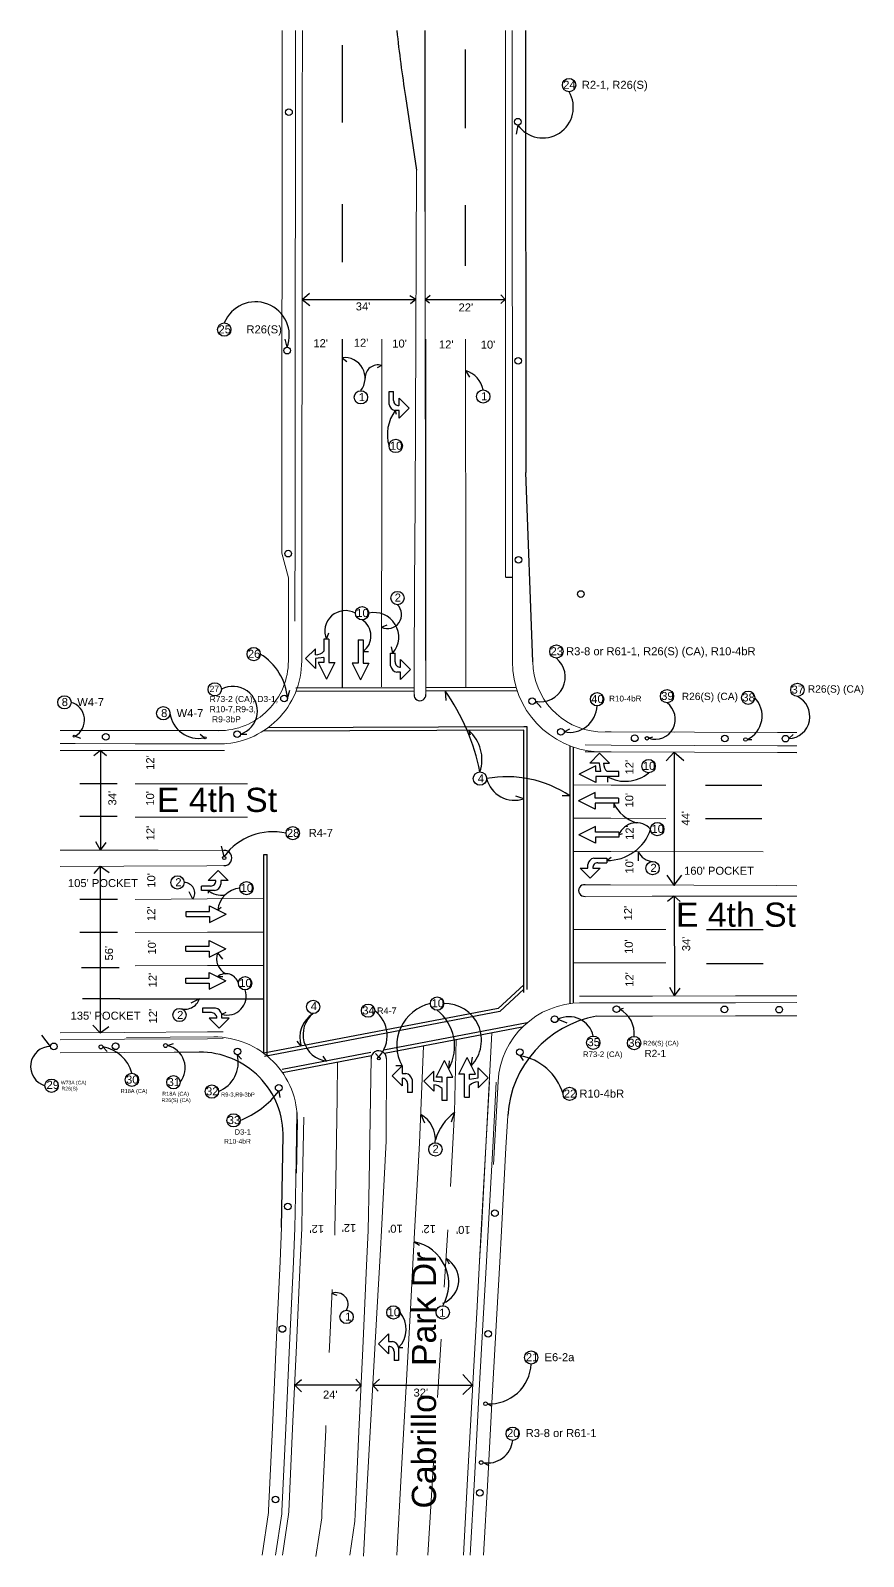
# Model space of a CAD drawing. Header units: inches. Extents: x 82 to 828, y 10 to 795.
# Drawn here: x 277.6 to 528.1, y 336.5 to 795.4 of the extents above; entities that cross this region are included whole.
import ezdxf

# ---------------------------------------------------------------- set-up
doc = ezdxf.new("R2010")
doc.units = ezdxf.units.IN
doc.header["$MEASUREMENT"] = 0
for name, color, linetype in [('C-ROAD', 7, 'Continuous'), ('C-SIDEWALK-CURB', 92, 'Continuous'), ('SIDEWALK IN INTERSECTION', 50, 'Continuous'), ('STREET SIGNS', 7, 'Continuous')]:
    doc.layers.add(name, color=color, linetype=linetype)
doc.styles.get("Standard").update_dxf_attribs({"font": 'arial.ttf'})

msp = doc.modelspace()

# ---------------------------------------------------------------- linework, layer by layer
at = {"color": 7}
for p, q in [((424.13, 766.96), (423.59, 764.22)), ((354.81, 700.13), (354.14, 702.57)), ((387.29, 681.1), (387.58, 679.97)), ((366.6, 612.31), (367.32, 614.27)), ((377.61, 608.68), (379.25, 608.68)), ((386.56, 608.2), (386.19, 610.09)), ((354.85, 594.51), (355.56, 597.04)), ((429.43, 593.69), (431.16, 591.84)), ((291.05, 583.23), (292.64, 582.56)), ((329.8, 582.66), (328.59, 583.66)), ((340.73, 583.79), (342.63, 583.79)), ((438.11, 584.47), (439.76, 585.36)), ((463.52, 582.55, -142.26), (464.71, 582.95)), ((505.64, 582.44), (506.92, 583.67)), ((493.16, 582.19, -142.26), (494.54, 582.19, -142.26)), ((451.05, 571.04), (451.05, 569.38)), ((452.97, 563, -142.26), (452.97, 561.68, -142.26)), ((454.5, 553.53), (455.59, 553.9)), ((335.86, 547.04), (335.07, 550.15)), ((450.9, 545.82), (452.24, 546.84)), ((331.03, 536.79), (331.03, 535.96)), ((333.9, 530.96), (334.94, 531.81)), ((333.83, 518.01), (335.3, 516.13)), ((333.83, 510.88), (335.47, 510.88)), ((335.11, 499.56), (336.46, 500.2)), ((454.76, 501.08), (455.94, 501.37)), ((436.21, 498.05), (438.91, 496.96)), ((283.66, 489.91), (281.06, 493.33)), ((299.38, 489.75, -142.26), (300.67, 488.39, 142.27)), ((318.79, 490.15, -142.26), (320.63, 490.76)), ((339.85, 487.36), (341.09, 486.09, 0.04)), ((382.33, 486.69, 140.07), (381.36, 487.76)), ((410.13, 484.1), (410.53, 486.64)), ((424.74, 487.14), (425.72, 485.62)), ((389.32, 484.05), (387.43, 484.05)), ((403.38, 483.16), (403.56, 485.52)), ((352.25, 476.43), (352.55, 474.49)), ((388.27, 399.35), (389.56, 399.35)), ((414.99, 382.45), (416.1, 381.79)), ((413.68, 364.76), (415.46, 363.87))]:
    msp.add_line(p, q, dxfattribs=at)
for centre, radius in [((290.75, 583.23), 0.296), ((330.09, 582.66), 0.296), ((462.98, 582.55, -142.26), 0.545), ((492.61, 582.19), 0.545), ((335.86, 546.56, 141.42), 0.48), ((298.8, 489.75, -142.26), 0.579), ((318.21, 490.15, -142.26), 0.579), ((382.33, 486.27, 140.07), 0.424), ((414.44, 382.45), 0.543), ((413.12, 364.76), 0.561)]:
    msp.add_circle(centre, radius, dxfattribs=at)
for centre, radius, start, end in [((431.64, 772.26), 9.19, 215.2143, 30.9131), ((345.29, 703.64), 10.15, 339.7906, 157.9609), ((397.03, 673.91, -142.26), 12.11, 143.5253, 196.5788), ((372.3, 614.74, -142.26), 6.2, 60.9536, 203.0137), ((380.99, 613, -142.26), 7.35, 319.2658, 103.22), ((374.25, 613.32, -142.26), 5.73, 305.9232, 57.667), ((337.83, 593.32), 17.06, 3.9885, 58.6053), ((430.99, 600.94), 7.41, 257.8457, 50.3804), ((338.49, 590.8), 7.35, 287.75, 118.2094), ((288.35, 588.04), 5.52, 299.3077, 74.6049), ((439.66, 592.64, -142.26), 8.32, 259.3129, 357.5815), ((465.42, 588.31, -142.26), 6.06, 251.7755, 53.9313), ((489.64, 589.3, -142.26), 7.94, 296.3622, 43.5018), ((505.26, 589.11, -142.26), 6.68, 273.2431, 64.1008), ((328.21, 591.27), 8.75, 187.8922, 280.4256), ((456.44, 580.51, -142.26), 10.9, 240.3916, 310.2025), ((463.06, 567.87, -142.26), 11.19, 205.7448, 253.1465), ((451.07, 559.49, -142.26), 13.68, 269.3044, 341.9026), ((459.81, 551.45, -142.26), 5.7, 41.7032, 158.6076), ((350.5, 536.32), 18.14, 77.3688, 143.7823), ((341.29, 530.09, -142.26), 7.44, 95.7644, 173.3128), ((335.3, 542.35, -142.26), 7.01, 232.5202, 276.361), ((338.55, 516.27, -142.26), 5.02, 159.7599, 243.7695), ((336.33, 507.81, -142.26), 3.95, 15.7849, 129.1172), ((336.77, 505, -142.26), 5.69, 253.1141, 19.3976), ((375.43, 493.12, -142.26), 9.44, 317.0291, 52.8963), ((400.65, 490.21, -142.26), 12.89, 102.45, 208.5049), ((391.29, 489.92, -142.26), 13.85, 330.772, 51.7338), ((402.18, 491.76, -142.26), 11.04, 316.0585, 91.5873), ((450.92, 493.82, -142.26), 8.21, 353.7037, 62.086), ((439.53, 491.34, -142.26), 7.49, 12.9568, 116.309), ((283.66, 483.88), 6.03, 89.9762, 253.6023), ((297.68, 479.11, -142.26), 10.78, 14.7438, 80.9144), ((317.27, 483.45, -142.26), 6.87, 320.858, 77.1977), ((330.47, 485.22, -142.26), 9.62, 292.5185, 12.8773), ((421.86, 470.81), 16.58, 16.9264, 79.996), ((331.14, 492.3, -142.26), 26.41, 291.1461, 323.0507), ((382.74, 404.88, -142.26), 7.82, 315.0484, 39.9607), ((415.64, 394.96), 12.53, 267.0316, 357.2282), ((415.06, 372.21), 7.58, 259.5656, 354.0443)]:
    msp.add_arc(centre, radius, start, end, dxfattribs=at)
at = {"layer": 'C-ROAD', "color": 7, "linetype": 'Continuous', "lineweight": 0, "flags": 128}
for points in [[(359.19, 630.82), (359.16, 605.82, -0.414292), (334.13, 580.84), (309.13, 580.87)], [(471.15, 578.4), (447.97, 578.51, -0.397057), (422.51, 605.55), (422.5, 620.52)], [(416.81, 454.44), (418.18, 479.36, -0.397752), (443.11, 502.98), (468.59, 503.02)]]:
    msp.add_lwpolyline(points, format="xyb", dxfattribs=at)
at = {"layer": 'C-ROAD', "color": 7, "linetype": 'Continuous', "lineweight": 0, "elevation": 0.2, "flags": 128}
msp.add_lwpolyline([(306.53, 492.6), (332.69, 492.76, -0.421227), (357.85, 467.32), (357.57, 451.83)], format="xyb", dxfattribs=at)
at = {"layer": 'C-SIDEWALK-CURB', "color": 7}
for p, q in [((396.25, 740.95, 143.14), (396.24, 795.38, 143.03)), ((426.46, 795.38, 143.59), (426.5, 662.46, 143.58)), ((371.35, 790.95, 141.58), (371.35, 767.68, 141.54)), ((408.44, 765.97, 142.49), (408.44, 789.64, 142.49)), ((390.34, 775.51, 143.07), (393.71, 753.41, 143.01)), ((371.34, 743.17, 141.5), (371.34, 725.73, 141.47)), ((408.44, 724.62, 142.49), (408.44, 742.82, 142.49)), ((359.27, 714.51, 140.69), (361.52, 716.37)), ((420.31, 714.51, 140.69), (419, 715.92, 70.34)), ((359.27, 714.51, 140.69), (393.51, 714.51, 140.69)), ((359.27, 714.51, 140.69), (361.56, 712.67)), ((393.51, 714.51, 140.69), (391.65, 715.62)), ((393.51, 714.51, 140.69), (391.85, 713.17)), ((396.31, 714.51, 140.69), (397.77, 715.78, 141.9)), ((396.31, 714.51, 140.69), (420.31, 714.51, 140.69)), ((396.31, 714.51, 140.69), (397.56, 713.49, -5.37)), ((420.31, 714.51, 140.69), (419.06, 713.27, 70.34)), ((371.35, 702.58, 141.58), (371.35, 597.76, 141.58)), ((371.35, 697), (372.77, 695.84)), ((383.19, 694.64), (381.87, 694)), ((408.45, 693.15), (409.6, 691.18)), ((428.69, 605.55), (426.5, 662.46, 143.58)), ((420.46, 631.05, 142.24), (422.52, 631.05, 142.24)), ((383.18, 615.95), (384.88, 616.63)), ((402.26, 596.86), (402.5, 593.95)), ((409.38, 584.94), (409.8, 583.63)), ((298.65, 578.88, 283.87), (296.64, 577.31, 141.65)), ((298.65, 578.88, 283.87), (298.7, 548.88, 283.5)), ((298.65, 578.88, 283.87), (300.42, 577.35, 141.65)), ((471.15, 578.4), (468.75, 575.8)), ((471.15, 578.4), (471.15, 538.4)), ((471.15, 578.4), (474.05, 575.86)), ((303.71, 568.88, 141.48), (292.42, 568.88, 141.48)), ((425.95, 564.38), (423.56, 565.17)), ((439.79, 565.22), (437.49, 565.22)), ((480.54, 568.41, 141.2), (497.52, 568.41, 141.2)), ((303.71, 559.08, 141.48), (292.42, 559.08, 141.48)), ((480.56, 558.41, 282.6), (497.54, 558.41, 282.6)), ((298.7, 548.88, 283.5), (297.28, 551.4, 141.65)), ((298.7, 548.88, 283.5), (300.39, 551.25, 141.65)), ((460.33, 548.45, 141.73), (460.33, 545.7, 141.73)), ((298.58, 544.11), (296.67, 541.89)), ((298.58, 544.11), (298.58, 493.99)), ((298.58, 544.11), (301.24, 542.2)), ((471.15, 538.4), (468.99, 541.36)), ((471.15, 538.4), (473.45, 541.36)), ((303.78, 534.11, 282.98), (292.5, 534.11, 282.98)), ((326.43, 534.18), (325.36, 536.38)), ((471.19, 535.06, 142.22), (469.18, 533.48)), ((471.19, 535.06, 142.22), (471.24, 505.06, 141.85)), ((471.19, 535.06, 142.22), (472.96, 533.52)), ((303.78, 524.11, 282.61), (292.5, 524.11, 282.61)), ((480.88, 525.08, 283.64), (497.86, 525.08, 283.64)), ((480.88, 514.84, 424.84), (497.86, 514.84, 424.84)), ((304.26, 513.48, 282.46), (292.97, 513.48, 282.46)), ((471.24, 505.06, 141.85), (469.82, 507.57)), ((471.24, 505.06, 141.85), (472.93, 507.42)), ((304.5, 504.25, 282.4), (293.21, 504.25, 282.4)), ((304.5, 504.25, 282.4), (347.75, 504.25, 140.92)), ((328.44, 504.25, 140.92), (325.78, 502.91)), ((298.58, 493.99), (296.36, 496.28)), ((298.58, 493.99), (301.18, 495.84)), ((358.96, 489.98), (357.84, 491.44)), ((366.6, 485.49), (365.59, 486.93)), ((394.95, 469.46), (396.12, 466.94)), ((405.1, 470.02), (404.08, 467.17)), ((353.13, 435.42, 141.95), (353.56, 463.18, 0.2)), ((392.94, 431.16, 141.27), (394.59, 430.13, 141.27)), ((402.55, 426.12), (403.48, 424.48)), ((368.33, 415.65), (369.73, 415.13)), ((410.5, 388), (407.62, 391.23)), ((357.07, 388), (359.11, 389.7, -140.51)), ((377.01, 388), (357.07, 388)), ((359.11, 386.08, -140.51), (357.07, 388)), ((377.01, 388), (375.39, 389.88, -140.51)), ((377.01, 388), (375.43, 386.2, -140.51)), ((380.57, 388), (382.51, 389.81, 167.73)), ((380.57, 388), (410.5, 388)), ((382.17, 386.21, 167.73), (380.57, 388)), ((407.62, 385.2), (410.5, 388))]:
    msp.add_line(p, q, dxfattribs=at)
at = {"layer": 'C-SIDEWALK-CURB', "color": 7, "linetype": 'Continuous', "lineweight": 0}
for p, q in [((402.02, 417.48, 140.9), (403.08, 434.77, 140.9)), ((400, 384.29, 140.9), (401.07, 401.84, 140.9)), ((397.11, 336.95, 140.9), (398.81, 364.71, 140.9))]:
    msp.add_line(p, q, dxfattribs=at)
at = {"layer": 'C-SIDEWALK-CURB', "color": 7, "linetype": 'Continuous', "lineweight": 0, "extrusion": (-0.999999, 0.001013, 5.92601e-11), "flags": 128}
for points, elevation in [([(-795.74, 142.7), (-770.74, 142.49), (-745.74, 142.28), (-720.74, 142.07), (-709, 141.97), (-695.74, 142.05), (-670.74, 142.22), (-645.74, 142.38), (-620.74, 142.54), (-618.09, 142.56)], -356.51), ([(-795.74, 141.37), (-770.74, 141.16), (-745.74, 140.95), (-720.74, 140.74), (-709, 140.64), (-695.74, 140.72), (-670.74, 140.89), (-645.74, 141.05), (-620.74, 141.21), (-618.09, 141.23)], -358.55), ([(-795.74, 142.04), (-770.74, 141.83), (-745.74, 141.62), (-720.74, 141.41), (-709, 141.31), (-695.74, 141.39), (-670.74, 141.56), (-645.74, 141.72), (-620.74, 141.88), (-618.09, 141.9)], -358.55)]:
    msp.add_lwpolyline(points, dxfattribs=dict(at, elevation=elevation))
at = {"layer": 'C-SIDEWALK-CURB', "color": 7, "linetype": 'Continuous', "lineweight": 0, "extrusion": (2.04424e-07, -0.000110695, 1), "flags": 128}
for elevation in [142.17, 142.84]:
    msp.add_lwpolyline([(420.46, 631.07), (420.46, 649.97), (420.45, 674.97), (420.44, 699.97), (420.44, 724.97), (420.43, 749.97), (420.43, 774.97), (420.42, 795.4)], dxfattribs=dict(at, elevation=elevation))
at = {"layer": 'C-SIDEWALK-CURB', "color": 7, "linetype": 'Continuous', "lineweight": 0, "extrusion": (-2.58451e-08, -0.000110695, 1), "elevation": 143.5, "flags": 128}
msp.add_lwpolyline([(422.51, 612.66), (422.5, 624.98), (422.5, 649.98), (422.49, 674.98), (422.49, 699.98), (422.48, 724.98), (422.47, 749.98), (422.47, 774.98), (422.46, 795.4)], dxfattribs=at)
at = {"layer": 'C-SIDEWALK-CURB', "color": 7, "linetype": 'Continuous', "lineweight": 0, "extrusion": (-0.005727, -0.004863, 0.999972), "elevation": 137.09, "flags": 128}
msp.add_lwpolyline([(394.52, 754.08), (394.4, 729.08), (394.28, 704.08), (394.16, 679.08), (394.04, 654.08), (393.92, 629.08), (393.8, 604.08), (393.76, 596.42)], dxfattribs=at)
at = {"layer": 'C-SIDEWALK-CURB', "color": 7, "linetype": 'Continuous', "lineweight": 0, "extrusion": (-0.000395173, -0.001043, 0.999999), "elevation": 142.21, "flags": 128}
msp.add_lwpolyline([(396.51, 595.89), (396.48, 616.1), (396.45, 641.1), (396.41, 666.1), (396.38, 691.1), (396.34, 716.1), (396.3, 741.1)], dxfattribs=at)
at = {"layer": 'C-SIDEWALK-CURB', "color": 7, "linetype": 'Continuous', "lineweight": 0, "extrusion": (0.02188, 0.006463, 0.99974), "elevation": 153.57, "flags": 128}
msp.add_lwpolyline([(565.22, -563.24), (558.29, -561.19), (534.32, -554.08), (510.35, -546.97), (486.38, -539.86), (465.01, -533.53)], dxfattribs=at)
at = {"layer": 'C-SIDEWALK-CURB', "color": 7, "linetype": 'Continuous', "lineweight": 0, "extrusion": (0.427857, -1.23528e-12, 0.903847), "elevation": 298.19, "flags": 128}
msp.add_lwpolyline([(597.99, -297.49), (624.95, -297.48), (649.95, -297.48), (674.95, -297.47), (699.95, -297.46), (702.58, -297.46)], dxfattribs=at)
at = {"layer": 'C-SIDEWALK-CURB', "color": 7, "linetype": 'Continuous', "lineweight": 0, "extrusion": (0.427857, -1.23235e-12, 0.903847), "elevation": 303.55, "flags": 128}
msp.add_lwpolyline([(597.97, -308.23), (624.96, -308.23), (649.96, -308.22), (674.96, -308.21), (699.96, -308.21), (702.58, -308.21)], dxfattribs=at)
at = {"layer": 'C-SIDEWALK-CURB', "color": 7, "linetype": 'Continuous', "lineweight": 0, "flags": 128}
for points in [[(355.19, 630.82), (355.16, 605.82, -0.414292), (334.14, 584.84), (309.14, 584.87)], [(471.18, 584.43), (448.18, 584.54, -0.389495), (428.69, 605.55), (428.69, 605.85)]]:
    msp.add_lwpolyline(points, format="xyb", dxfattribs=at)
at = {"layer": 'C-SIDEWALK-CURB', "color": 7, "linetype": 'Continuous', "lineweight": 0, "extrusion": (-0.001282, -0.999999, 8.7221e-09), "elevation": -585.31, "flags": 128}
msp.add_lwpolyline([(335.18, 142.52), (315.27, 142.58), (290.27, 142.64), (285.77, 142.61)], dxfattribs=at)
at = {"layer": 'C-SIDEWALK-CURB', "color": 7, "linetype": 'Continuous', "lineweight": 0, "extrusion": (9.78241e-11, 0.715725, 0.698382), "elevation": 517.71, "flags": 128}
msp.add_lwpolyline([(-508.04, -306.04), (-502.25, -306.08), (-477.25, -306.25), (-452.25, -306.42), (-450.52, -306.47)], dxfattribs=at)
at = {"layer": 'C-SIDEWALK-CURB', "color": 7, "linetype": 'Continuous', "lineweight": 0, "extrusion": (-0.001282, -0.999999, 8.72444e-09), "elevation": -581.31, "flags": 128}
msp.add_lwpolyline([(335.18, 142.52), (315.27, 142.58), (290.27, 142.64), (285.78, 142.61)], dxfattribs=at)
at = {"layer": 'C-SIDEWALK-CURB', "color": 7, "linetype": 'Continuous', "lineweight": 0, "extrusion": (-0.001282, -0.999999, 8.72413e-09), "elevation": -579.27, "flags": 128}
for points in [[(335.18, 141.19), (315.27, 141.25), (290.27, 141.31), (285.78, 141.28)], [(335.18, 141.86), (315.27, 141.92), (290.27, 141.98), (285.78, 141.95)]]:
    msp.add_lwpolyline(points, dxfattribs=at)
at = {"layer": 'C-SIDEWALK-CURB', "color": 7, "linetype": 'Continuous', "lineweight": 0, "extrusion": (-0.004894, -0.000740061, 0.999988), "elevation": 138.28, "flags": 128}
msp.add_lwpolyline([(508.73, 578.33), (502.9, 578.36), (477.9, 578.48), (452.9, 578.6), (445.06, 578.63)], dxfattribs=at)
at = {"layer": 'C-SIDEWALK-CURB', "color": 7, "linetype": 'Continuous', "lineweight": 0, "extrusion": (-0.004894, -0.000779165, 0.999988), "elevation": 138.92, "flags": 128}
msp.add_lwpolyline([(508.73, 578.34), (502.91, 578.36), (477.91, 578.48), (452.91, 578.6), (445.06, 578.64)], dxfattribs=at)
at = {"layer": 'C-SIDEWALK-CURB', "color": 7, "linetype": 'Continuous', "lineweight": 0, "extrusion": (-0.004894, -0.000778742, 0.999988), "elevation": 139.58, "flags": 128}
msp.add_lwpolyline([(508.73, 580.38), (502.92, 580.41), (477.92, 580.52), (452.92, 580.64), (445.07, 580.68)], dxfattribs=at)
at = {"layer": 'C-SIDEWALK-CURB', "color": 7, "linetype": 'Continuous', "lineweight": 0, "extrusion": (9.78736e-11, -0.899397, 0.437133), "elevation": -449.8, "flags": 128}
msp.add_lwpolyline([(342.86, 375.83), (316, 375.88), (309.13, 375.9)], dxfattribs=at)
at = {"layer": 'C-SIDEWALK-CURB', "color": 7, "linetype": 'Continuous', "lineweight": 0, "extrusion": (-0.004893, -0.000372709, 0.999988), "elevation": 138.69, "flags": 128}
msp.add_lwpolyline([(469.28, 568.47), (452.86, 568.55), (441.44, 568.6)], dxfattribs=at)
at = {"layer": 'C-SIDEWALK-CURB', "color": 7, "linetype": 'Continuous', "lineweight": 0, "extrusion": (-3.78353e-10, -0.899397, 0.437133), "elevation": -440.65, "flags": 128}
msp.add_lwpolyline([(342.86, 371.79), (315.99, 371.85), (309.13, 371.87)], dxfattribs=at)
at = {"layer": 'C-SIDEWALK-CURB', "color": 7, "linetype": 'Continuous', "lineweight": 0, "extrusion": (-0.004892, -0.000269465, 0.999988), "elevation": 138.95, "flags": 128}
msp.add_lwpolyline([(469.28, 558.45), (452.81, 558.53), (441.68, 558.58)], dxfattribs=at)
at = {"layer": 'C-SIDEWALK-CURB', "color": 7, "linetype": 'Continuous', "lineweight": 0, "extrusion": (-0.001282, -0.999999, 8.72598e-09), "elevation": -549.27, "flags": 128}
msp.add_lwpolyline([(335.18, 141.56), (315.27, 141.62), (290.27, 141.68), (285.82, 141.65)], dxfattribs=at)
at = {"layer": 'C-SIDEWALK-CURB', "color": 7, "linetype": 'Continuous', "lineweight": 0, "extrusion": (1.26344e-10, 0.715725, 0.698382), "elevation": 491.52, "flags": 128}
msp.add_lwpolyline([(-497.9, -281.53), (-452.08, -281.65), (-440.88, -281.7)], dxfattribs=at)
at = {"layer": 'C-SIDEWALK-CURB', "color": 7, "linetype": 'Continuous', "lineweight": 0, "extrusion": (0.000496508, 0.000274097, 1), "elevation": 141.6, "flags": 128}
msp.add_lwpolyline([(286.45, 543.93), (305.6, 544.05), (330.6, 544.21), (335.77, 544.24)], dxfattribs=at)
at = {"layer": 'C-SIDEWALK-CURB', "color": 7, "linetype": 'Continuous', "lineweight": 0, "extrusion": (-0.004888, 0.000538269, 0.999988), "elevation": 139.57, "flags": 128}
msp.add_lwpolyline([(508.73, 538.15), (502.71, 538.18), (477.71, 538.3), (452.71, 538.42), (445.05, 538.46)], dxfattribs=at)
at = {"layer": 'C-SIDEWALK-CURB', "color": 7, "linetype": 'Continuous', "lineweight": 0, "extrusion": (0.00049797, 4.06029e-05, 1), "elevation": 141.68, "flags": 128}
msp.add_lwpolyline([(309.06, 534.11), (330.66, 534.24), (347.48, 534.35)], dxfattribs=at)
at = {"layer": 'C-SIDEWALK-CURB', "color": 7, "linetype": 'Continuous', "lineweight": 0, "extrusion": (-0.001042, -3.13225e-05, 0.999999), "elevation": 141.72, "flags": 128}
msp.add_lwpolyline([(444.51, 535.03), (464.72, 535.06), (489.72, 535.1), (508.19, 535.12)], dxfattribs=at)
at = {"layer": 'C-SIDEWALK-CURB', "color": 7, "linetype": 'Continuous', "lineweight": 0, "extrusion": (3.60523e-12, 0.07937, 0.996845), "elevation": 182.28, "flags": 128}
msp.add_lwpolyline([(-309.13, -511.26), (-330.8, -511.4), (-347.84, -511.42)], dxfattribs=at)
at = {"layer": 'C-SIDEWALK-CURB', "color": 7, "linetype": 'Continuous', "lineweight": 0, "extrusion": (-7.89661e-11, -0.585258, 0.810847), "elevation": -191.81, "flags": 128}
msp.add_lwpolyline([(440.84, 509.05), (464.58, 509.09), (468.59, 509.1)], dxfattribs=at)
at = {"layer": 'C-SIDEWALK-CURB', "color": 7, "linetype": 'Continuous', "lineweight": 0, "extrusion": (5.33684e-12, 0.07937, 0.996845), "elevation": 181.29, "flags": 128}
msp.add_lwpolyline([(-309.13, -501.31), (-330.86, -501.44), (-347.73, -501.47)], dxfattribs=at)
at = {"layer": 'C-SIDEWALK-CURB', "color": 7, "linetype": 'Continuous', "lineweight": 0, "extrusion": (-9.03385e-10, -0.585258, 0.810847), "elevation": -186.26, "flags": 128}
msp.add_lwpolyline([(440.76, 500.73), (464.6, 500.77), (468.59, 500.78)], dxfattribs=at)
at = {"layer": 'C-SIDEWALK-CURB', "color": 7, "linetype": 'Continuous', "lineweight": 0, "extrusion": (-0.001042, 4.72603e-05, 0.999999), "elevation": 141.39, "flags": 128}
msp.add_lwpolyline([(442.85, 505.02), (464.76, 505.05), (489.76, 505.09), (508.19, 505.11)], dxfattribs=at)
at = {"layer": 'C-SIDEWALK-CURB', "color": 7, "linetype": 'Continuous', "lineweight": 0, "extrusion": (-0.001042, -2.13649e-05, 0.999999), "elevation": 142.03, "flags": 128}
msp.add_lwpolyline([(442.85, 505.03), (464.76, 505.06), (489.76, 505.1), (508.19, 505.12)], dxfattribs=at)
at = {"layer": 'C-SIDEWALK-CURB', "color": 7, "linetype": 'Continuous', "lineweight": 0, "extrusion": (-0.001042, -1.76161e-06, 0.999999), "elevation": 142.7, "flags": 128}
msp.add_lwpolyline([(442.86, 502.98), (464.76, 503.01), (489.76, 503.05), (508.19, 503.08)], dxfattribs=at)
at = {"layer": 'C-SIDEWALK-CURB', "color": 7, "linetype": 'Continuous', "lineweight": 0, "extrusion": (-0.001776, 0.767406, 0.641159), "elevation": 473.92, "flags": 128}
msp.add_lwpolyline([(-448.96, -209.39), (-465.78, -209.38), (-490.78, -209.35), (-509.2, -209.32)], dxfattribs=at)
at = {"layer": 'C-SIDEWALK-CURB', "color": 7, "linetype": 'Continuous', "lineweight": 0, "extrusion": (0.000497478, 0.000119139, 1), "elevation": 141.14, "flags": 128}
msp.add_lwpolyline([(286.45, 493.96), (305.79, 494.08), (330.79, 494.23), (335.47, 494.26)], dxfattribs=at)
at = {"layer": 'C-SIDEWALK-CURB', "color": 7, "linetype": 'Continuous', "lineweight": 0, "extrusion": (0.00049789, 5.33088e-05, 1), "elevation": 141.78, "flags": 128}
msp.add_lwpolyline([(286.45, 493.96), (305.79, 494.09), (330.79, 494.24), (335.47, 494.27)], dxfattribs=at)
at = {"layer": 'C-SIDEWALK-CURB', "color": 7, "linetype": 'Continuous', "lineweight": 0, "extrusion": (0.000497862, 5.7845e-05, 1), "elevation": 142.44, "flags": 128}
msp.add_lwpolyline([(286.45, 491.92), (305.8, 492.04), (330.8, 492.2), (335.48, 492.23)], dxfattribs=at)
at = {"layer": 'C-SIDEWALK-CURB', "color": 7, "linetype": 'Continuous', "lineweight": 0, "elevation": 140.9, "flags": 128}
msp.add_lwpolyline([(403.87, 447.8), (405.1, 470.02), (405.63, 492.05)], dxfattribs=at)
at = {"layer": 'C-SIDEWALK-CURB', "color": 7, "linetype": 'Continuous', "lineweight": 0, "extrusion": (-0.998483, 0.055053, 0.001125), "elevation": -388.45, "flags": 128}
msp.add_lwpolyline([(-358.88, 141.29), (-381.85, 141.42), (-406.85, 141.57), (-431.85, 141.72), (-447.42, 141.81), (-456.85, 141.81), (-481.85, 141.81), (-516.11, 0.44)], dxfattribs=at)
at = {"layer": 'C-SIDEWALK-CURB', "color": 7, "linetype": 'Continuous', "lineweight": 0, "extrusion": (0.006257, -0.99998, 0.000108713), "elevation": -486.11, "flags": 128}
msp.add_lwpolyline([(289.57, 142.32), (308.94, 142.31), (323.82, 142.31), (331.6, 0.25)], dxfattribs=at)
at = {"layer": 'C-SIDEWALK-CURB', "color": 7, "linetype": 'Continuous', "lineweight": 0, "extrusion": (-0.998483, 0.055058, 5.50713e-10), "elevation": -388.6, "flags": 128}
msp.add_lwpolyline([(-358.89, 140.18), (-381.85, 140.32), (-406.85, 140.46), (-431.85, 140.61), (-447.43, 140.7), (-456.85, 140.7), (-481.85, 140.7), (-501.37, 140.7)], dxfattribs=at)
at = {"layer": 'C-SIDEWALK-CURB', "color": 7, "linetype": 'Continuous', "lineweight": 0, "extrusion": (-0.998483, 0.055058, 8.90147e-10), "elevation": -390.65, "flags": 128}
msp.add_lwpolyline([(-359, 141.51), (-381.85, 141.65), (-406.85, 141.79), (-431.85, 141.94), (-447.43, 142.03), (-456.85, 142.03), (-481.85, 142.03), (-501.37, 142.03)], dxfattribs=at)
at = {"layer": 'C-SIDEWALK-CURB', "color": 7, "linetype": 'Continuous', "lineweight": 0, "extrusion": (-0.998483, 0.055058, 1.28224e-10), "elevation": -394.65, "flags": 128}
msp.add_lwpolyline([(-359.22, 141.51), (-381.85, 141.65), (-406.85, 141.79), (-431.85, 141.94), (-447.43, 142.03), (-456.85, 142.03), (-481.85, 142.03), (-491.61, 142.03)], dxfattribs=at)
at = {"layer": 'C-SIDEWALK-CURB', "color": 7, "linetype": 'Continuous', "lineweight": 0, "extrusion": (-3.54874e-05, -0.010721, 0.999943), "elevation": 136.14, "flags": 128}
msp.add_lwpolyline([(368.34, 418.33), (367.54, 401.03), (367.46, 399.37)], dxfattribs=at)
at = {"layer": 'C-SIDEWALK-CURB', "color": 7, "linetype": 'Continuous', "lineweight": 0, "extrusion": (-0.127916, -0.004754, 0.991774), "elevation": 90.37, "flags": 128}
msp.add_lwpolyline([(-362, 394.97), (-360.71, 394.86), (-335.8, 392.77), (-334.34, 392.65), (-322.79, 390.46)], dxfattribs=at)
at = {"layer": 'C-SIDEWALK-CURB', "color": 7, "linetype": 'Continuous', "lineweight": 0}
for points in [[(353.31, 795.38, 142.7), (353.29, 770.38, 142.49), (353.26, 745.38, 142.28), (353.24, 720.38, 142.07), (353.23, 708.65, 141.97), (353.21, 695.38, 142.05), (353.19, 670.38, 142.22), (353.16, 645.38, 142.38), (353.15, 638.25, 142.42), (355.19, 630.82, 0)], [(387.74, 336.95, 140.75), (389.07, 360.98, 140.89), (390.45, 385.94, 141.03), (391.82, 410.9, 141.18), (392.68, 426.45, 141.27), (393.2, 435.87, 141.27), (394.58, 460.83, 141.27), (395.82, 490.12, 140.61)], [(369.95, 485.12, -0.67), (369.86, 474.51, -0.67), (369.42, 449.51, -0.67), (369.16, 434.91, 140.82), (369.08, 433.17, 140.8)], [(380, 486.27, 140.07), (379.86, 474.33, -0.87), (379.42, 449.33, -0.87), (379.16, 434.59, 140.62), (378.67, 424.07, 140.51), (377.53, 399.09, 140.24), (376.38, 374.12, 139.97), (375.23, 349.14, 139.7), (375.14, 347.17, 139.69), (373.61, 336.95, 139.45)], [(377.71, 336.57, 140.54), (379.09, 361.53, 140.69), (380.46, 386.49, 140.83), (381.84, 411.46, 140.98), (382.7, 427, 141.07), (383.21, 436.42, 141.07), (384.59, 461.38, 141.07), (384.66, 486.27, 140.07)], [(357.74, 470.11, 0.46), (357.38, 449.72, 0.46), (357.13, 435.29, 141.95), (356.66, 425.08, 141.84), (355.51, 400.1, 141.57), (354.36, 375.13, 141.3), (353.21, 350.16, 141.03), (353.17, 349.31, 141.02), (351.32, 336.95, 140.71)], [(359.76, 468.64, -0.87), (359.42, 449.69, -0.87), (359.17, 435.23, 140.62), (358.7, 424.98, 140.51), (357.55, 400.01, 140.24), (356.4, 375.04, 139.97), (355.25, 350.06, 139.7), (355.21, 349.11, 139.69), (353.38, 336.95, 139.39)], [(359.76, 468.64, -0.2), (359.42, 449.69, -0.2), (359.17, 435.23, 141.29), (358.7, 424.98, 141.18), (357.55, 400.01, 140.91), (356.4, 375.04, 140.64), (355.25, 350.06, 140.37), (355.21, 349.11, 140.36), (353.38, 336.95, 140.06)], [(353.13, 435.42, 141.95), (352.66, 425.26, 141.84), (351.51, 400.29, 141.57), (350.36, 375.31, 141.3), (349.22, 350.34, 141.03), (349.19, 349.7, 141.02), (347.28, 336.95, 140.7)]]:
    msp.add_polyline3d(points, dxfattribs=at)
at = {"layer": 'C-SIDEWALK-CURB', "color": 7}
for centre, radius in [((439.53, 778.98), 2), ((355.32, 770.82), 1), ((424.13, 767.96), 1), ((335.89, 705.44), 2), ((354.81, 699.13), 1), ((424.25, 696.08), 1), ((376.95, 685.08), 2), ((413.74, 685.33), 2), ((387.42, 670.45, -142.26), 2), ((355.07, 638.08), 1), ((424.32, 636.23), 1), ((387.95, 624.73), 2), ((443.05, 625.93), 1), ((377.31, 620.15, -142.26), 2), ((435.72, 608.65), 2), ((344.72, 607.88), 2), ((333.01, 597.27), 2), ((468.99, 595.21, -142.26), 2), ((493.39, 594.76, -142.26), 2), ((508.18, 597.12, -142.26), 2), ((287.81, 593.37), 2), ((317.55, 590.07), 2), ((353.85, 594.51), 1), ((428.43, 593.69), 1), ((447.96, 594.29, -142.26), 2), ((300.23, 582.99), 1), ((339.73, 583.79), 1), ((437.11, 584.47), 1), ((459.27, 582.55), 1), ((486.35, 582.48), 1), ((504.64, 582.44), 1), ((463.47, 574.19, -142.26), 2), ((412.76, 570.43), 2), ((356.47, 554.02), 2), ((466.07, 555.24, -142.26), 2), ((464.67, 543.52), 2), ((321.82, 539.21), 2), ((342.54, 537.49, -142.26), 2), ((342.13, 508.89, -142.26), 2), ((399.87, 502.79, -142.26), 2), ((322.42, 499.35), 2), ((362.6, 501.78), 2), ((379.12, 500.65, -142.26), 2), ((453.76, 501.08), 1), ((486.24, 501.04), 1), ((502.74, 500.95), 1), ((435.21, 498.05), 1), ((446.83, 491.02, -142.26), 2), ((459.08, 490.92, -142.26), 2), ((284.66, 489.91), 1), ((303.22, 489.93), 1), ((339.85, 488.36), 1), ((424.74, 488.14), 1), ((308.1, 479.85, -142.26), 2), ((283.96, 478.09), 2), ((320.59, 479.12, -142.26), 2), ((332.15, 476.33, -142.26), 2), ((352.25, 477.43), 1), ((439.72, 475.63), 2), ((338.67, 467.67, -142.26), 2), ((399.34, 458.94), 2), ((354.97, 441.78), 1), ((417.26, 439.77), 1), ((372.64, 408.55), 2), ((386.73, 409.9, -142.26), 2), ((401.56, 409.93), 2), ((353.34, 404.94), 1), ((415.22, 403.5), 1), ((428.15, 396.35), 2), ((422.59, 373.43), 2), ((351.29, 353.63), 1), ((412.7, 355.69), 1)]:
    msp.add_circle(centre, radius, dxfattribs=at)
at = {"layer": 'C-SIDEWALK-CURB', "color": 7, "extrusion": (0.016346, 0, 0.999866)}
msp.add_arc((850.76, -882.26, 149.43), 500, 96.3593, 98.6559, dxfattribs=at)
at = {"layer": 'C-SIDEWALK-CURB', "color": 7}
for centre, radius, start, end in [((372.05, 690.86), 6.18, 322.3689, 96.5251), ((382.06, 690.98), 3.83, 72.8075, 181.864), ((406.28, 685.87), 7.59, 11.0812, 73.4462), ((384.97, 619.76), 4.21, 244.8219, 44.8956), ((350.33, 560.08), 63.64, 11.1893, 35.3038), ((394.7, 595.57, 142.24), 1.76, 174.0758, 5.7274), ((401.6, 576.13), 11.76, 341.6548, 48.5597), ((420.94, 537.37), 33.63, 55.9029, 100.5937), ((423.12, 572.52), 8.62, 194.0628, 289.133), ((464.99, 550.67), 5.16, 205.4209, 266.3812), ((323.77, 535.99), 3.22, 325.7874, 89.0112), ((444.18, 536.78, 141.45), 1.76, 84.0758, 275.7274), ((323.98, 505.8), 4.72, 250.6793, 340.7887), ((367.2, 492.5), 8.62, 122.3087, 197.0099), ((367.59, 493.47), 8.04, 128.3256, 262.9292), ((453.52, 467.01, 140.88), 32.48, 100.141, 176.2487), ((328.56, 463.18, 0.2), 25, 358.2288, 90.4898), ((382.33, 486.27, 140.07), 2.33, 359.5492, 180), ((390.66, 461.86), 8.72, 353.9556, 60.5462), ((413.71, 457.91), 14.85, 125.4144, 164.5968), ((390.49, 418.52, 282.54), 12.88, 329.2577, 79.0304), ((398.92, 419.62), 7.45, 290.9883, 60.8305), ((369.54, 412.31), 3.56, 330.4482, 109.8946)]:
    msp.add_arc(centre, radius, start, end, dxfattribs=at)
msp.add_point((471.15, 538.4), dxfattribs=at)
at = {"layer": 'SIDEWALK IN INTERSECTION', "color": 7}
for p, q in [((357.44, 597.73), (392.96, 597.84)), ((357.44, 596.73), (392.96, 596.84)), ((396.45, 597.86), (423.59, 597.94)), ((396.46, 596.86), (423.91, 596.94)), ((425.95, 585.01), (347.45, 584.67)), ((425.94, 586.01), (348.94, 585.67)), ((426.95, 586.01), (425.94, 586.01)), ((425.95, 506.11), (425.95, 585.01)), ((426.95, 585.01), (426.95, 586.01)), ((426.95, 507.01), (426.95, 585.01)), ((439.79, 580.3), (439.79, 502.76)), ((440.79, 579.93), (440.79, 502.87)), ((347.75, 487.84), (347.75, 547.56)), ((347.75, 547.56), (348.75, 547.56)), ((348.75, 487.06), (348.75, 547.56)), ((418.23, 501.28), (425.95, 508.46)), ((418.7, 500.35), (425.95, 507.1)), ((418.23, 501.28), (347.75, 487.84)), ((418.7, 500.35), (347.93, 486.86)), ((426.9, 496.99), (383.9, 488.79)), ((425.49, 495.68), (384.09, 487.8)), ((379.95, 488.03), (353.24, 482.94)), ((380.14, 487.05), (353.43, 481.96))]:
    msp.add_line(p, q, dxfattribs=at)
msp.add_arc((335.86, 546.56, 141.42), 2.28, 266.7448, 93.4495, dxfattribs=at)
at = {"layer": 'STREET SIGNS', "color": 7}
for p, q in [((385.45, 686.85), (386.78, 686.85)), ((385.45, 682.95), (385.45, 686.85)), ((386.78, 684.16), (386.78, 686.85)), ((391.45, 681.85), (388.45, 684.85)), ((388.45, 682.6), (388.45, 684.85)), ((388.45, 681.1), (387.29, 681.1)), ((388.45, 682.6), (388.41, 682.6)), ((388.45, 678.85), (391.45, 681.85)), ((388.45, 678.85), (388.45, 681.1)), ((367.35, 612.31), (365.85, 612.31)), ((365.85, 612.31), (365.85, 608.75)), ((365.85, 612.31), (365.85, 608.75)), ((367.35, 612.31), (367.35, 605.31)), ((376.11, 612.18), (376.11, 605.18)), ((376.11, 612.18), (377.61, 612.18)), ((377.61, 612.18), (377.61, 605.18)), ((360.3, 606.5), (363.3, 609.5)), ((363.3, 603.5), (360.3, 606.5)), ((363.3, 607.63), (363.3, 609.5)), ((365.85, 606.81), (363.3, 606.5)), ((363.3, 606.5), (363.3, 603.5)), ((365.85, 606.81), (365.85, 605.31)), ((385.89, 608.2), (387.23, 608.2)), ((385.89, 604.3), (385.89, 608.2)), ((387.23, 605.51), (387.23, 608.2)), ((391.89, 603.2), (388.89, 606.2)), ((388.89, 603.95), (388.89, 606.2)), ((365.85, 605.31), (364.1, 605.31)), ((364.1, 605.31), (366.6, 600.31)), ((369.1, 605.31), (366.6, 600.31)), ((367.35, 605.31), (369.1, 605.31)), ((376.11, 605.18), (374.36, 605.18)), ((374.36, 605.18), (376.86, 600.18)), ((379.36, 605.18), (376.86, 600.18)), ((377.61, 605.18), (379.36, 605.18)), ((388.89, 602.45), (387.74, 602.45)), ((388.89, 603.95), (388.85, 603.95)), ((388.89, 600.2), (391.89, 603.2)), ((388.89, 600.2), (388.89, 602.45)), ((447.55, 574.29), (442.55, 571.79)), ((445.74, 575.08), (448.74, 578.08)), ((448.74, 575.08), (445.74, 575.08)), ((447.55, 572.54), (447.55, 574.29)), ((448.74, 578.08), (451.74, 575.08)), ((449.05, 572.54), (448.74, 575.08)), ((449.87, 575.08), (451.74, 575.08)), ((447.55, 569.29), (442.55, 571.79)), ((449.05, 572.54), (447.55, 572.54)), ((447.55, 571.04), (447.55, 569.29)), ((454.55, 571.04), (447.55, 571.04)), ((454.55, 572.54), (450.99, 572.54)), ((454.55, 572.54), (450.99, 572.54)), ((454.55, 571.04), (454.55, 572.54)), ((447.36, 566.25), (442.36, 563.75)), ((447.36, 564.5), (447.36, 566.25)), ((454.36, 564.5), (447.36, 564.5)), ((454.36, 564.5), (454.36, 563)), ((447.36, 561.25), (442.36, 563.75)), ((447.36, 563), (447.36, 561.25)), ((454.36, 563), (447.36, 563)), ((447.5, 556.03), (442.5, 553.53)), ((447.5, 554.28), (447.5, 556.03)), ((447.5, 551.03), (442.5, 553.53)), ((454.5, 554.28), (447.5, 554.28)), ((447.5, 552.78), (447.5, 551.03)), ((454.5, 552.78), (447.5, 552.78)), ((454.5, 554.28), (454.5, 552.78)), ((447, 546.48), (450.9, 546.48)), ((450.9, 546.48), (450.9, 545.15)), ((334.08, 542.79), (331.08, 539.79)), ((337.08, 539.79), (334.08, 542.79)), ((442.9, 543.48), (445.9, 540.48)), ((442.9, 543.48), (445.15, 543.48)), ((445.15, 543.48), (445.15, 544.64)), ((445.9, 540.48), (448.9, 543.48)), ((446.65, 543.48), (446.65, 543.52)), ((446.65, 543.48), (448.9, 543.48)), ((448.21, 545.15), (450.9, 545.15)), ((329.08, 536.79), (329.08, 538.13)), ((331.78, 538.13), (329.08, 538.13)), ((333.33, 539.79), (331.08, 539.79)), ((333.33, 539.79), (333.33, 539.76)), ((337.08, 539.79), (334.83, 539.79)), ((334.83, 539.79), (334.83, 538.64)), ((332.99, 536.79), (329.08, 536.79)), ((324.4, 528.96), (324.4, 530.46)), ((324.4, 530.46), (331.4, 530.46)), ((324.4, 528.96), (331.4, 528.96)), ((331.4, 530.46), (331.4, 532.21)), ((331.4, 532.21), (336.4, 529.71)), ((331.4, 527.21), (336.4, 529.71)), ((331.4, 528.96), (331.4, 527.21)), ((324.33, 518.51), (324.33, 520.01)), ((324.33, 520.01), (331.33, 520.01)), ((324.33, 518.51), (331.33, 518.51)), ((331.33, 520.01), (331.33, 521.76)), ((331.33, 521.76), (336.33, 519.26)), ((331.33, 516.76), (336.33, 519.26)), ((331.33, 518.51), (331.33, 516.76)), ((324.33, 508.88), (324.33, 510.38)), ((324.33, 510.38), (331.33, 510.38)), ((331.33, 510.38), (331.33, 512.13)), ((331.33, 512.13), (336.33, 509.63)), ((331.33, 507.13), (336.33, 509.63)), ((324.33, 508.88), (331.33, 508.88)), ((331.33, 508.88), (331.33, 507.13)), ((329.36, 501.4), (329.36, 500.07)), ((333.27, 501.4), (329.36, 501.4)), ((332.06, 500.07), (329.36, 500.07)), ((334.36, 495.4), (331.36, 498.4)), ((333.61, 498.4), (331.36, 498.4)), ((333.61, 498.4), (333.61, 498.44)), ((337.36, 498.4), (334.36, 495.4)), ((335.11, 498.4), (335.11, 499.56)), ((337.36, 498.4), (335.11, 498.4)), ((406.38, 481.6), (408.88, 486.6)), ((411.38, 481.6), (408.88, 486.6)), ((389.32, 484.05), (386.32, 481.05)), ((389.32, 484.05), (389.32, 481.8)), ((389.32, 481.8), (390.48, 481.8)), ((398.84, 482.47), (395.84, 479.47)), ((398.84, 479.47), (398.84, 482.47)), ((399.63, 480.66), (402.13, 485.66)), ((404.63, 480.66), (402.13, 485.66)), ((412.17, 480.41), (412.17, 483.41)), ((412.17, 483.41), (415.17, 480.41)), ((386.32, 481.05), (389.32, 478.05)), ((389.32, 480.3), (389.32, 478.05)), ((389.32, 480.3), (389.36, 480.3)), ((390.99, 478.75), (390.99, 476.05)), ((392.32, 479.96), (392.32, 476.05)), ((395.84, 479.47), (398.84, 476.47)), ((401.38, 479.16), (398.84, 479.47)), ((398.84, 478.34), (398.84, 476.47)), ((401.38, 480.66), (399.63, 480.66)), ((401.38, 479.16), (401.38, 480.66)), ((401.38, 473.66), (401.38, 477.22)), ((401.38, 473.66), (401.38, 477.22)), ((402.88, 480.66), (404.63, 480.66)), ((402.88, 473.66), (402.88, 480.66)), ((408.13, 481.6), (406.38, 481.6)), ((408.13, 474.6), (408.13, 481.6)), ((409.63, 481.6), (411.38, 481.6)), ((409.63, 480.1), (409.63, 481.6)), ((409.63, 480.1), (412.17, 480.41)), ((409.63, 474.6), (409.63, 478.16)), ((409.63, 474.6), (409.63, 478.16)), ((415.17, 480.41), (412.17, 477.41)), ((412.17, 479.28), (412.17, 477.41)), ((392.32, 476.05), (390.99, 476.05)), ((402.88, 473.66), (401.38, 473.66)), ((408.13, 474.6), (409.63, 474.6)), ((385.27, 403.45), (382.27, 400.45)), ((382.27, 400.45), (385.27, 397.45)), ((385.27, 403.45), (385.27, 401.2)), ((385.27, 401.2), (386.42, 401.2)), ((385.27, 399.7), (385.27, 397.45)), ((385.27, 399.7), (385.31, 399.7)), ((388.27, 399.35), (388.27, 395.45)), ((386.93, 398.14), (386.93, 395.45)), ((388.27, 395.45), (386.93, 395.45))]:
    msp.add_line(p, q, dxfattribs=at)
for centre, radius, start, end in [((388.34, 684.16), 1.56, 180, 272.5066), ((387.66, 683.31), 2.24, 189.372, 260.6298), ((363.23, 611.26), 3.62, 271.1927, 316.2918), ((388.1, 604.66), 2.24, 189.372, 260.6298), ((388.79, 605.51), 1.56, 180, 272.5066), ((453.49, 575.15), 3.62, 181.1927, 226.2918), ((447.36, 544.27), 2.24, 99.372, 170.6298), ((448.21, 543.59), 1.56, 90, 182.5066), ((331.78, 539.69), 1.56, 270, 2.5066), ((332.62, 539.01), 2.24, 279.372, 350.6298), ((332.9, 499.19), 2.24, 9.3702, 80.628), ((332.06, 498.51), 1.56, 357.4934, 90), ((390.11, 479.59), 2.24, 9.372, 80.6298), ((389.43, 478.75), 1.56, 0, 92.5066), ((398.76, 474.72), 3.62, 43.7082, 88.8073), ((412.24, 475.66), 3.62, 91.1927, 136.2918), ((385.38, 398.14), 1.56, 0, 92.5066), ((386.06, 398.99), 2.24, 9.372, 80.6298)]:
    msp.add_arc(centre, radius, start, end, dxfattribs=at)

# ---------------------------------------------------------------- texts
at = {"color": 7, "linetype": 'Continuous', "attachment_point": 1}
for s, insert, char_height, width in [('R26(S) (CA)', (511.32, 598.48), 2.203, 17.4235), ('R10-4bR', (451.58, 595.37), 1.743, 10.0197), ('R26(S) (CA)', (473.41, 596.25), 2.203, 17.4235), ('R4-7\\P', (381.81, 501.61), 1.945, 5.8506), ('R26(S) (CA)', (461.8, 491.58), 1.3924, 11.0197), ('R73-2 (CA) ', (443.7, 488.38), 1.6839, 12.2262), ('R2-1', (462.21, 488.87), 2.147, 6.0197), ('R18A (CA)\\P', (304.73, 477.08), 1.191, 8.2659), ('R26(S) (CA)\\P', (316.98, 474.3), 1.1462, 9.0751), ('R18A (CA)\\P', (317.22, 476.25), 1.191, 8.2659), ('R9-3,R9-3bP ', (334.91, 476.04), 1.2441, 12.0197), ('D3-1', (339, 464.99), 1.61, 4.5228), ('R10-4bR\\P', (335.81, 462.09), 1.438, 8.2659)]:
    msp.add_mtext(s, dxfattribs=dict(at, insert=insert, char_height=char_height, width=width))
at = {"layer": 'C-SIDEWALK-CURB', "color": 7, "linetype": 'Continuous', "attachment_point": 1}
for s, insert, char_height, width in [('24  R2-1, R26(S)', (437.78, 780.26), 2.4065, 348.9297), ("34'", (375.41, 713.62), 2.407, 348.9297), ("22'", (406.32, 713.32), 2.407, 348.9297), ('25     R26(S)', (334.14, 706.72), 2.4065, 348.9297), ("12'", (362.67, 702.56), 2.407, 348.9297), ("12'", (374.82, 702.71), 2.407, 348.9297), ("10'", (386.38, 702.46), 2.407, 348.9297), ("12'", (400.42, 702.18), 2.407, 348.9297), ("10'", (412.99, 702.14), 2.407, 348.9297), ('1', (376.31, 686.36), 2.41, 348.9297), ('1', (413.1, 686.61), 2.41, 348.9297), ('10', (385.67, 671.73, -142.26), 2.407, 348.9297), ('2', (387.13, 626.08), 2.41, 348.9297), ('10', (375.56, 621.43, -142.26), 2.407, 348.9297), ('26', (342.97, 609.16), 2.407, 348.9297), ('23 R3-8 or R61-1, R26(S) (CA), R10-4bR\\P', (433.97, 609.93), 2.4065, 709.8722), ('27   \\PR73-2 (CA), D3-1, \\PR10-7,R9-3,\\P R9-3bP ', (331.48, 598.33), 1.8284, 539.3435), ('39', (467.24, 596.49, -142.26), 2.407, 348.9297), ('37', (506.43, 598.4, -142.26), 2.407, 348.9297), ('8   W4-7', (287.01, 594.65), 2.407, 348.9297), ('40', (446.21, 595.57, -142.26), 2.407, 348.9297), ('38', (491.64, 596.04, -142.26), 2.407, 348.9297), ('8   W4-7', (316.88, 591.34), 2.407, 348.9297), ('10', (461.72, 575.47, -142.26), 2.407, 348.9297), ('4', (412.09, 571.7), 2.41, 348.9297), ('E 4th St', (315.65, 567.67), 7.266, 1053.4783), ('28   R4-7\\P', (354.72, 555.3), 2.407, 709.8722), ('10', (464.32, 556.52, -142.26), 2.407, 348.9297), ("160' POCKET", (474.12, 543.93), 2.4065, 348.9297), ("105' POCKET", (288.88, 540.22), 2.4065, 348.9297), ('2', (321.16, 540.48), 2.41, 348.9297), ('10', (340.79, 538.77, -142.26), 2.407, 348.9297), ('E 4th St', (471.67, 533.15), 7.266, 1053.4783), ('10', (340.38, 510.17, -142.26), 2.407, 348.9297), ("135' POCKET", (289.67, 500.35), 2.4065, 348.9297), ('2', (321.71, 500.57), 2.41, 348.9297), ('4', (361.89, 503.22), 2.41, 348.9297), ('34', (377.37, 501.93, -142.26), 2.407, 348.9297), ('10', (398.19, 504.08, -142.26), 2.407, 348.9297), ('35', (445.08, 492.39, -142.26), 2.407, 348.9297), ('36', (457.33, 492.19, -142.26), 2.407, 348.9297), ('29', (282.46, 479.55, -142.26), 2.407, 348.9297), ('W73A (CA)', (286.75, 479.56), 1.085, 157.2872), ('R26(S)', (286.97, 477.76), 1.085, 157.2872), ('30', (306.35, 481.13, -142.26), 2.407, 348.9297), ('31', (318.84, 480.39, -142.26), 2.407, 348.9297), ('32', (330.4, 477.61, -142.26), 2.407, 348.9297), ('22 R10-4bR\\P', (437.97, 476.91), 2.407, 709.8722), ('33', (336.92, 468.95, -142.26), 2.407, 348.9297), ('2', (398.48, 460.31), 2.41, 348.9297), ('1', (372.26, 409.85), 2.41, 348.9297), ('10', (384.98, 411.17, -142.26), 2.407, 348.9297), ('1', (400.5, 411.02), 2.41, 348.9297), ('21  E6-2a', (426.56, 397.65), 2.407, 348.9297), ("24'", (365.56, 386.41, -140.51), 2.407, 348.9297), ("32'", (392.78, 387.01, -140.51), 2.407, 348.9297), ('20  R3-8 or R61-1', (420.9, 374.84), 2.4065, 348.9297)]:
    msp.add_mtext(s, dxfattribs=dict(at, insert=insert, char_height=char_height, width=width))
for s, insert, char_height, width, rotation in [("12'", (312.4, 573.07), 2.407, 348.9297, 90), ("12'", (456.48, 571.68), 2.407, 348.9297, 90), ("34'", (301.01, 562.36, 141.65), 2.407, 348.9297, 90), ("10'", (312.38, 562.3), 2.407, 348.9297, 90), ("10'", (456.44, 561.74), 2.407, 348.9297, 90), ("44'", (473.37, 556.3), 2.407, 348.9297, 90), ("12'", (312.46, 551.87), 2.407, 348.9297, 90), ("12'", (456.53, 551.99), 2.407, 348.9297, 90), ("10'", (456.47, 541.87), 2.407, 348.9297, 90), ("10'", (312.72, 537.63), 2.407, 348.9297, 90), ('2', (464.02, 544.81), 2.41, 348.9297, 359.3421), ("12'", (312.7, 527.61), 2.407, 348.9297, 90), ("12'", (456.09, 527.79), 2.407, 348.9297, 90), ("56'", (300.01, 515.74, 141.65), 2.407, 348.9297, 90), ("10'", (312.9, 517.52), 2.407, 348.9297, 90), ("10'", (456.28, 517.7), 2.407, 348.9297, 90), ("34'", (473.55, 518.53), 2.407, 348.9297, 90), ("12'", (313.12, 507.65), 2.407, 348.9297, 90), ("12'", (456.5, 507.83), 2.407, 348.9297, 90), ("12'", (313.21, 496.83), 2.407, 348.9297, 90), ("12'", (365.87, 433.84), 2.407, 348.9297, 180), ("12'", (375.57, 434.08), 2.407, 348.9297, 180), ("10'", (389.52, 433.87), 2.407, 348.9297, 180), ("12'", (399.49, 433.75), 2.407, 348.9297, 180), ("10'", (409.93, 433.52), 2.407, 348.9297, 180), ('Cabrillo   Park Dr', (392.27, 350.93), 7.266, 1053.4783, 90)]:
    msp.add_mtext(s, dxfattribs=dict(at, insert=insert, char_height=char_height, width=width, rotation=rotation))

doc.saveas('drawing.dxf')
